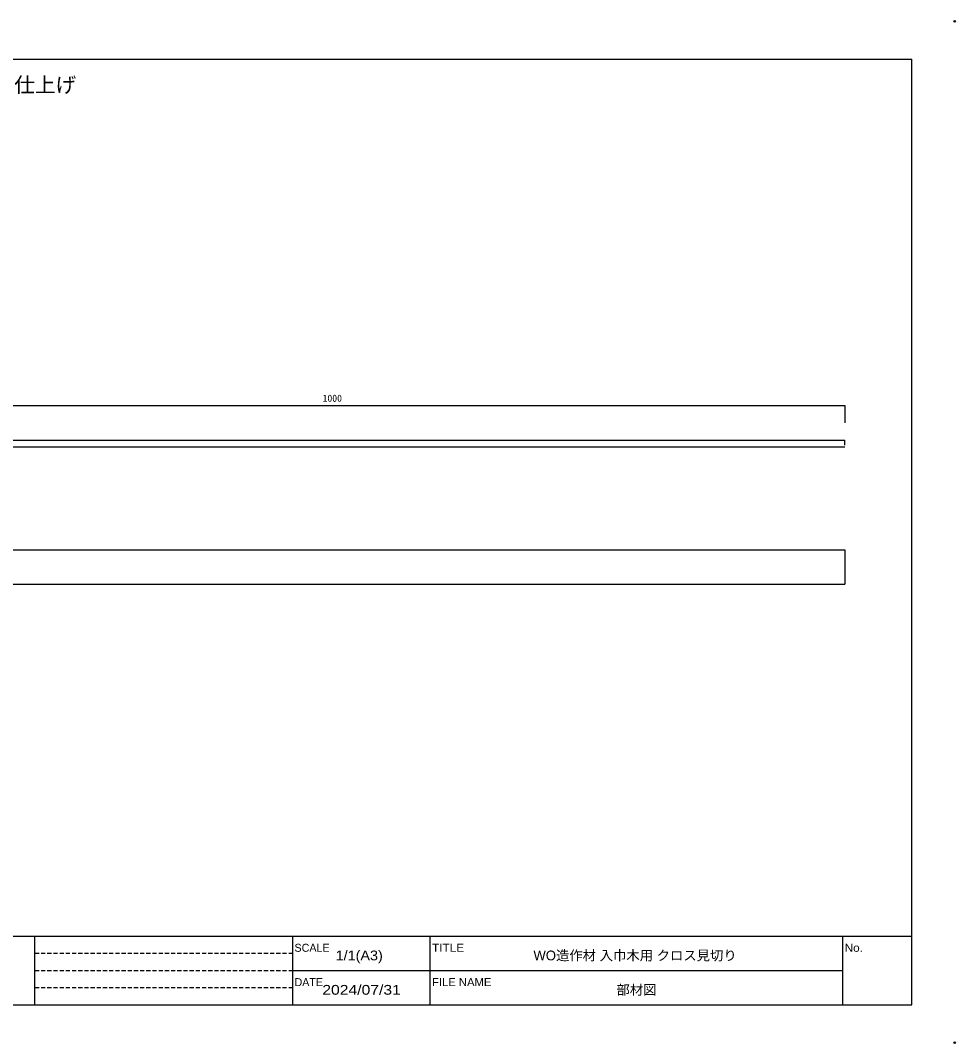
# Model space of a CAD drawing. Units: millimetres on the paper. Extents: x -210 to 210, y -149 to 149.
# Drawn here: x -61.7 to 210.2, y -148.8 to 148.8 of the extents above; entities that cross this region are included whole.
import ezdxf
from ezdxf.enums import TextEntityAlignment as Align

# ---------------------------------------------------------------- set-up
doc = ezdxf.new("R2010")
doc.units = ezdxf.units.MM
doc.header["$PDMODE"] = 32
doc.header["$PDSIZE"] = 0.5
doc.linetypes.add('DASHED1', pattern=[1.8, 1.2, -0.6])
for name, color, linetype in [('0-0', 7, 'Continuous'), ('1-0', 7, 'Continuous'), ('2-0', 5, 'Continuous'), ('3-0', 6, 'Continuous')]:
    doc.layers.add(name, color=color, linetype=linetype)
doc.styles.add('メイリオ', font='')
doc.styles.add('ＭＳ ゴシック', font='')
doc.styles.get('メイリオ').set_extended_font_data('メイリオ')
doc.styles.get('ＭＳ ゴシック').set_extended_font_data('MS Gothic')

msp = doc.modelspace()

# ---------------------------------------------------------------- linework, layer by layer
at = {"layer": '0-0', "color": 2}
for p, q in [((-197.5, 137.5), (197.5, 137.5)), ((197.5, -137.5), (197.5, 137.5)), ((-197.5, -117.5), (197.5, -117.5)), ((-197.5, -137.5), (197.5, -137.5))]:
    msp.add_line(p, q, dxfattribs=at)
at = {"layer": '0-0'}
for p, q in [((-112.5, -117.5), (-57.5, -117.5)), ((-57.5, -137.5), (-57.5, -117.5)), ((-57.5, -137.5), (-57.5, -117.5)), ((-57.5, -117.5), (17.5, -117.5)), ((17.5, -137.5), (17.5, -117.5)), ((17.5, -127.5), (17.5, -117.5)), ((17.5, -117.5), (57.5, -117.5)), ((57.5, -127.5), (57.5, -117.5)), ((57.5, -117.5), (177.5, -117.5)), ((57.5, -127.5), (57.5, -117.5)), ((177.5, -137.5), (177.5, -117.5)), ((177.5, -117.5), (197.5, -117.5)), ((177.5, -127.5), (177.5, -117.5)), ((197.5, -137.5), (197.5, -117.5)), ((17.5, -127.5), (57.5, -127.5)), ((17.5, -137.5), (17.5, -127.5)), ((17.5, -127.5), (57.5, -127.5)), ((57.5, -127.5), (177.5, -127.5)), ((57.5, -137.5), (57.5, -127.5)), ((57.5, -127.5), (177.5, -127.5)), ((57.5, -137.5), (57.5, -127.5)), ((177.5, -137.5), (177.5, -127.5)), ((-112.5, -137.5), (-57.5, -137.5)), ((-57.5, -137.5), (17.5, -137.5)), ((17.5, -137.5), (57.5, -137.5)), ((57.5, -137.5), (177.5, -137.5)), ((177.5, -137.5), (197.5, -137.5))]:
    msp.add_line(p, q, dxfattribs=at)
at = {"layer": '0-0', "linetype": 'DASHED1'}
for p, q in [((-57.5, -122.5), (17.5, -122.5)), ((-57.5, -127.5), (17.5, -127.5)), ((-57.5, -132.5), (17.5, -132.5))]:
    msp.add_line(p, q, dxfattribs=at)
at = {"layer": '0-0'}
for p in [(210, 148.5), (210, -148.5)]:
    msp.add_point(p, dxfattribs=at)
at = {"layer": '1-0'}
for p, q in [((-121.961, 26.743), (178.039, 26.743)), ((-121.961, 24.743), (178.039, 24.743)), ((178.039, 25.243), (178.039, 26.743)), ((-121.961, -5.167), (178.039, -5.167)), ((178.039, -5.167), (178.039, -15.167)), ((-121.961, -15.167), (178.039, -15.167))]:
    msp.add_line(p, q, dxfattribs=at)
at = {"layer": '2-0'}
for p, q in [((-121.961, 36.743), (178.039, 36.743)), ((178.039, 36.683), (178.039, 36.803)), ((178.039, 36.743), (178.039, 31.743))]:
    msp.add_line(p, q, dxfattribs=at)

# ---------------------------------------------------------------- texts
at = {"layer": '0-0', "style": 'メイリオ'}
for s, height, p in [('SCALE', 2.328, (18, -122.763)), ('WO造作材 入巾木用 クロス見切り', 2.845, (87.497, -125.41)), ('DATE', 2.328, (18, -132.762)), ('部材図', 2.845, (111.64, -135.41))]:
    msp.add_text(s, height=height, dxfattribs=at).set_placement(p, align=Align.BOTTOM_LEFT)
for s, height, width, p in [('1/1(A3)', 2.845, 1.1, (29.954, -125.41)), ('TITLE', 2.328, 1.1, (58, -122.763)), ('No.', 2.328, 1.1, (178, -122.763)), ('FILE NAME', 2.328, 1.05, (58, -132.762)), ('2024/07/31', 2.845, 1.2, (26.077, -135.41))]:
    msp.add_text(s, height=height, dxfattribs=dict(at, width=width)).set_placement(p, align=Align.BOTTOM_LEFT)
at = {"layer": '2-0', "color": 7, "style": 'ＭＳ ゴシック'}
msp.add_text('1000', height=2.069, dxfattribs=at).set_placement((26.164, 37.243), align=Align.BOTTOM_LEFT)
at = {"layer": '3-0', "color": 7, "style": 'ＭＳ ゴシック'}
msp.add_text('クロス見切り\u3000材質：アルミニウム アルマイト仕上げ', height=4.399, dxfattribs=at).set_placement((-192.5, 126.5), align=Align.BOTTOM_LEFT)

doc.saveas('drawing.dxf')
